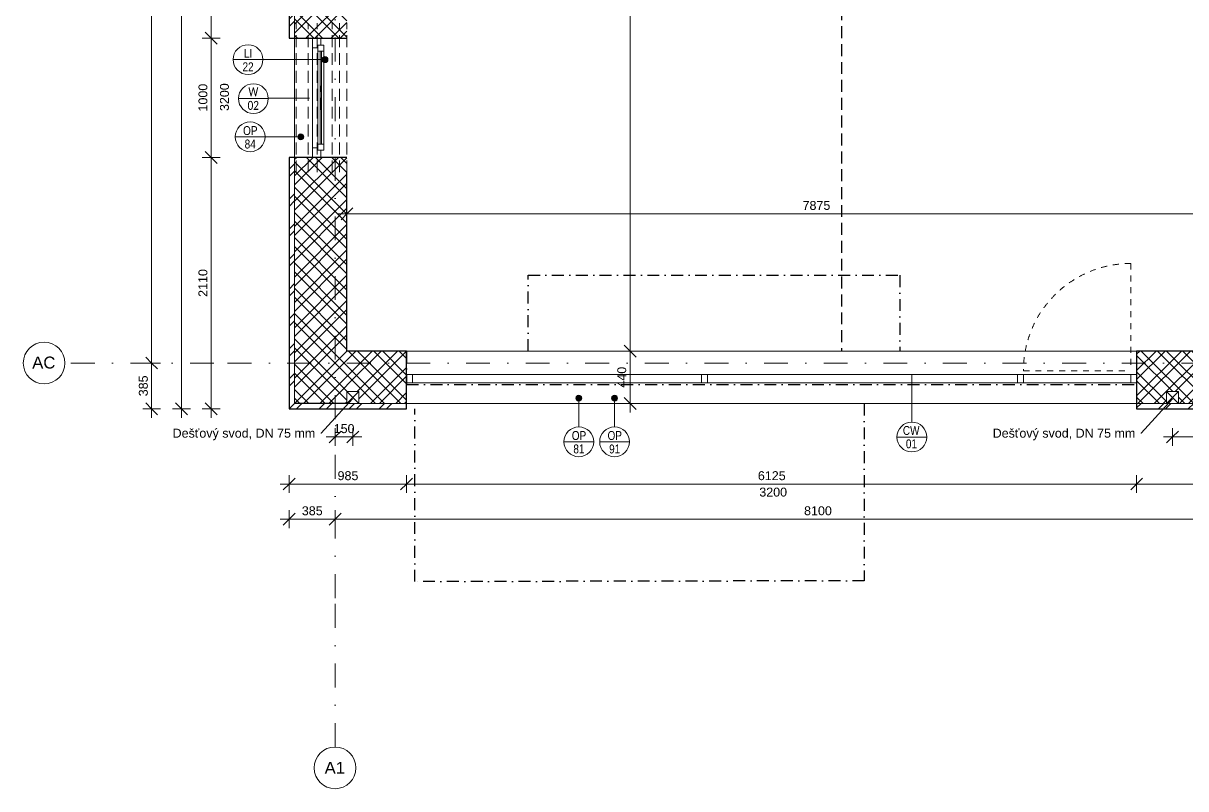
# Model space of a CAD drawing. Header units: millimetres. Extents: x -2616 to 42510, y -3604 to 14792.
# Drawn here: x -2616 to 7137, y -3571 to 2850 of the extents above; entities that cross this region are included whole.
import ezdxf

# ---------------------------------------------------------------- set-up
doc = ezdxf.new("R2010")
doc.units = ezdxf.units.MM
for name, pattern in [('HA_Dash_2mm-S1mm', [100, 50, -50]), ('HA_Dash_3mm-S1mm', [150, 100, -50]), ('HA_DashDot_10mm-S3mm', [500, 200, -150, 0, -150]), ('HA_DashDot_4mm-S1mm', [200, 100, -50, 0, -50])]:
    doc.linetypes.add(name, pattern=pattern)
for name, color, linetype, lineweight in [('A-____-____-DIMS', 9, 'Continuous', 5), ('A-____-____-DIMS-50', 9, 'Continuous', 5), ('A-DETL-____-HDLN', 9, 'HA_Dash_3mm-S1mm', 25), ('A-DOOR-____-OTLN', 9, 'Continuous', 9), ('A-FLOR-____-OVHD', 9, 'HA_DashDot_4mm-S1mm', 25), ('A-GENM-____-HDLN', 9, 'HA_Dash_3mm-S1mm', 9), ('A-GENM-____-IDEN', 9, 'Continuous', 9), ('A-GENM-____-OTLN', 9, 'Continuous', 9), ('A-GLAZ-____-IDEN', 9, 'Continuous', 9), ('A-GLAZ-____-MCUT', 9, 'Continuous', 5), ('A-GLAZ-____-OTLN', 9, 'Continuous', 5), ('A-GLAZ-CURT-MCUT', 9, 'Continuous', 5), ('A-GLAZ-CURT-OTLN', 9, 'Continuous', 5), ('A-GLAZ-CWMG-MCUT', 9, 'Continuous', 5), ('A-GLAZ-CWMG-OTLN', 9, 'Continuous', 5), ('A-WALL-____-IDEN', 9, 'Continuous', 9), ('A-WALL-____-MCUT', 9, 'Continuous', 25), ('A-WALL-____-OTLN', 9, 'Continuous', 9), ('A-WALL-____-PATT', 9, 'Continuous', 25), ('G-____-____-TEXT', 9, 'Continuous', 5), ('M-HVAC-DUCT-OTLN', 9, 'Continuous', 9), ('S-GRID-____-IDEN', 9, 'Continuous', 9), ('S-GRID-____-OTLN', 9, 'Continuous', 5)]:
    doc.layers.add(name, color=color, linetype=linetype, lineweight=lineweight)
doc.styles.add('Arial', font='arial.ttf', dxfattribs={"height": 100})
doc.styles.add('Arial_1', font='arial.ttf', dxfattribs={"height": 75})
doc.styles.add('Arial_2', font='arial.ttf', dxfattribs={"width": 0.8, "height": 75})
doc.styles.add('Calibri', font='calibri.ttf', dxfattribs={"width": 0.8, "height": 75})
doc.dimstyles.new('Inner_Dimensions', dxfattribs={"dimscale": 304.8, "dimtxt": 76.519455, "dimasz": 0.328084, "dimexe": 0.246063, "dimexo": 0.0625, "dimgap": 0.032808, "dimtad": 1, "dimdec": 0, "dimzin": 0, "dimdsep": 46, "dimtxsty": 'Arial_1', "dimblk1": 'OBLIQUE', "dimblk2": 'OBLIQUE', "dimsah": 1, "dimcen": 0.09, "dimdle": 0.246063, "dimazin": 0, "dimtfac": 1, "dimtdec": 4, "dimtix": 1, "dimtmove": 0, "dimatfit": 3, "dimfxl": 0.246063, "dimfxlon": 1, "dimtvp": 1, "dimtolj": 1, "dimtzin": 0, "dimlwd": 9, "dimlwe": 9, "dimarcsym": 2})
pattern_1 = [(45, (0, 0), (-106.066, 106.066), []), (45, (75, 0), (-106.066, 106.066), []), (315, (0, 0), (106.066, 106.066), []), (315, (75, 0), (106.066, 106.066), [])]
pattern_2 = [(45, (0, 0), (-125.7236, 125.7236), []), (45, (0, 190.5), (-125.7236, 125.7236), [])]

# ---------------------------------------------------------------- blocks, each defined once
blk = doc.blocks.new('HA_WD_SinglePanel - 1000x3200-2168126-DSP_1NP-A')
at = {"layer": 'A-GLAZ-____-MCUT'}
for p, q in [((-420, 70), (-500, 70)), ((-500, 0), (-440, 0)), ((-440, -25), (-440, 25)), ((-440, 25), (-390, 25)), ((-420, 25), (-420, 70)), ((-390, 25), (-390, -25)), ((390, 5), (-390, 5)), ((390, -25), (390, 25)), ((390, 25), (440, 25)), ((500, 70), (420, 70)), ((420, 70), (420, 25)), ((440, 25), (440, -25)), ((440, 0), (500, 0)), ((-390, -25), (-440, -25)), ((390, -5), (-390, -5)), ((440, -25), (390, -25))]:
    blk.add_line(p, q, dxfattribs=at)
at = {"layer": 'A-GLAZ-____-OTLN'}
for p, q in [((440, 25), (-440, 25)), ((-440, -25), (-440, 25)), ((420, 70), (-420, 70)), ((390, 25), (-390, 25)), ((440, 25), (440, -25)), ((-440, -25), (440, -25)), ((390, -25), (-390, -25))]:
    blk.add_line(p, q, dxfattribs=at)
blk = doc.blocks.new('Systémový panel - Sklo-2011739-DSP_1NP-A')
at = {"layer": 'A-GLAZ-CURT-MCUT'}
for p, q in [((1212.5, 0), (-1212.5, 0)), ((-1212.5, 0), (-1212.5, -70)), ((1212.5, -70), (1212.5, 0)), ((-1212.5, -70), (1212.5, -70))]:
    blk.add_line(p, q, dxfattribs=at)
blk = doc.blocks.new('Obdélníková příčel - 50x70mm EXT-2011740-DSP_1NP-A')
at = {"layer": 'A-GLAZ-CWMG-MCUT'}
for p, q in [((-50, 70), (0, 70)), ((-50, 0), (-50, 70)), ((0, 0), (-50, 0)), ((0, 70), (0, 0))]:
    blk.add_line(p, q, dxfattribs=at)
blk = doc.blocks.new('ABMV_CW_Single_Swing_Generic - Ex_Glass_SKLOPNE-2011742-DSP_1NP-A')
at = {"layer": 'A-DOOR-____-OTLN', "linetype": 'HA_Dash_2mm-S1mm', "lineweight": 5}
for p in [(450, 930), (-450, 30)]:
    blk.add_line(p, (450, 30), dxfattribs=at)
blk.add_arc((450, 30), 900, 90, 180, dxfattribs=at)
blk = doc.blocks.new('Obdélníková příčel - 50x70mm EXT-1501617-DSP_1NP-A')
at = {"layer": 'A-GLAZ-CWMG-OTLN'}
for p, q in [((6675, -95), (5775, -95)), ((6675, -165), (5775, -165))]:
    blk.add_line(p, q, dxfattribs=at)
blk = doc.blocks.new('Obdélníková příčel - 50x70mm EXT-2011734-DSP_1NP-A')
at = {"layer": 'A-GLAZ-CWMG-MCUT'}
for p, q in [((-25, 70), (25, 70)), ((-25, 0), (-25, 70)), ((25, 0), (-25, 0)), ((25, 70), (25, 0))]:
    blk.add_line(p, q, dxfattribs=at)
blk = doc.blocks.new('Systémový panel - Sklo-2011743-DSP_1NP-A')
at = {"layer": 'A-GLAZ-CURT-MCUT'}
for p, q in [((1300, 0), (-1300, 0)), ((-1300, 0), (-1300, -70)), ((1300, -70), (1300, 0)), ((-1300, -70), (1300, -70))]:
    blk.add_line(p, q, dxfattribs=at)
blk = doc.blocks.new('TB_Porotherm KPVarioUNI_1250mm - TB_Porotherm KPVarioUNI_1250mm-1997363-DSP_1NP-A')
at = {"layer": 'A-GENM-____-HDLN'}
for p, q in [((-625, 205), (625, 205)), ((-625, 105), (625, 105)), ((-625, 30), (625, 30)), ((-625, -95), (625, -95)), ((-100, 0), (100, 0)), ((-625, -157.5), (625, -157.5)), ((-625, -220), (625, -220))]:
    blk.add_line(p, q, dxfattribs=at)
blk = doc.blocks.new('Obdélníková příčel - 50x70mm EXT-2011748-DSP_1NP-A')
at = {"layer": 'A-GLAZ-CWMG-MCUT'}
for p, q in [((0, 70), (-50, 70)), ((-50, 70), (-50, 0)), ((-50, 0), (0, 0)), ((0, 0), (0, 70))]:
    blk.add_line(p, q, dxfattribs=at)
blk = doc.blocks.new('Grid - Radius 3_5mm-353793-DSP_1NP-A')
at = {"layer": 'S-GRID-____-IDEN'}
blk.add_circle((0, 0), 3.5, dxfattribs=at)
blk = doc.blocks.new('DIMBLOCK59-DSP_1NP-A')
at = {"layer": 'A-____-____-DIMS-50', "lineweight": 9}
for p, q in [((-1038.9, 1725), (-1088.9, 1775)), ((-963.9, 1725), (-1113.9, 1725)), ((-1038.9, -460), (-1038.9, 1725)), ((-1038.9, 1725), (-988.9, 1675)), ((-1038.9, 1725), (-963.9, 1725)), ((-963.9, -385), (-1113.9, -385)), ((-1038.9, -385), (-1088.9, -335)), ((-1038.9, -385), (-988.9, -435)), ((-1038.9, -385), (-963.9, -385))]:
    blk.add_line(p, q, dxfattribs=at)
at = {"layer": 'A-____-____-DIMS-50', "color": 0, "lineweight": 9, "insert": (-1146.3, 554.6), "char_height": 75, "width": 276.883, "attachment_point": 1, "rotation": 90, "line_spacing_factor": 0.941778, "style": 'Arial_1'}
blk.add_mtext('2110', dxfattribs=at)
blk = doc.blocks.new('_Oblique')
at = {"color": 0, "linetype": 'ByBlock', "lineweight": -2}
blk.add_line((-0.5, -0.5), (0.5, 0.5), dxfattribs=at)
blk = doc.blocks.new('DIMBLOCK60-DSP_1NP-A')
at = {"layer": 'A-____-____-DIMS-50', "lineweight": 9}
for p, q in [((-1038.9, 2725), (-1088.9, 2775)), ((-963.9, 2725), (-1113.9, 2725)), ((-1038.9, 1725), (-1038.9, 2725)), ((-1038.9, 2725), (-988.9, 2675)), ((-1038.9, 2725), (-963.9, 2725)), ((-1038.9, 1725), (-1088.9, 1775)), ((-963.9, 1725), (-1113.9, 1725)), ((-1038.9, 1725), (-988.9, 1675)), ((-1038.9, 1725), (-963.9, 1725))]:
    blk.add_line(p, q, dxfattribs=at)
at = {"layer": 'A-____-____-DIMS-50', "color": 0, "lineweight": 9, "insert": (-1146.3, 2109.6), "char_height": 75, "width": 276.883, "attachment_point": 1, "rotation": 90, "line_spacing_factor": 0.941778, "style": 'Arial_1'}
blk.add_mtext('1000', dxfattribs=at)
blk = doc.blocks.new('DIMBLOCK61-DSP_1NP-A')
at = {"layer": 'A-____-____-DIMS-50', "lineweight": 9}
for p, q in [((-963.9, 4725), (-1113.9, 4725)), ((-1038.9, 4725), (-1088.9, 4775)), ((-1038.9, 2725), (-1038.9, 4725)), ((-1038.9, 4725), (-988.9, 4675)), ((-1038.9, 4725), (-963.9, 4725)), ((-1038.9, 2725), (-1088.9, 2775)), ((-963.9, 2725), (-1113.9, 2725)), ((-1038.9, 2725), (-988.9, 2675)), ((-1038.9, 2725), (-963.9, 2725))]:
    blk.add_line(p, q, dxfattribs=at)
at = {"layer": 'A-____-____-DIMS-50', "color": 0, "lineweight": 9, "insert": (-1146.3, 3609.6), "char_height": 75, "width": 276.883, "attachment_point": 1, "rotation": 90, "line_spacing_factor": 0.941778, "style": 'Arial_1'}
blk.add_mtext('2000', dxfattribs=at)
blk = doc.blocks.new('DIMBLOCK82-DSP_1NP-A')
at = {"layer": 'A-____-____-DIMS-50', "lineweight": 9}
for p, q in [((2399.9, 100), (2549.9, 100)), ((2474.9, 100), (2399.9, 100)), ((2474.9, 100), (2424.9, 150)), ((2474.9, -415), (2474.9, 100)), ((2474.9, 100), (2524.9, 50)), ((2474.9, -340), (2424.9, -290)), ((2399.9, -340), (2549.9, -340)), ((2474.9, -340), (2399.9, -340)), ((2474.9, -340), (2524.9, -390))]:
    blk.add_line(p, q, dxfattribs=at)
at = {"layer": 'A-____-____-DIMS-50', "color": 0, "lineweight": 9, "insert": (2367.5, -206.5), "char_height": 75, "width": 207.662, "attachment_point": 1, "rotation": 90, "line_spacing_factor": 0.941778, "style": 'Arial_1'}
blk.add_mtext('440', dxfattribs=at)
blk = doc.blocks.new('DIMBLOCK83-DSP_1NP-A')
at = {"layer": 'A-____-____-DIMS-50', "lineweight": 9}
for p, q in [((2474.9, 6725), (2424.9, 6775)), ((2399.9, 6725), (2549.9, 6725)), ((2474.9, 6725), (2399.9, 6725)), ((2474.9, 100), (2474.9, 6725)), ((2474.9, 6725), (2524.9, 6675)), ((2399.9, 100), (2549.9, 100)), ((2474.9, 100), (2399.9, 100)), ((2474.9, 100), (2424.9, 150)), ((2474.9, 100), (2524.9, 50))]:
    blk.add_line(p, q, dxfattribs=at)
at = {"layer": 'A-____-____-DIMS-50', "color": 0, "lineweight": 9, "insert": (2367.5, 3297.1), "char_height": 75, "width": 276.883, "attachment_point": 1, "rotation": 90, "line_spacing_factor": 0.941778, "style": 'Arial_1'}
blk.add_mtext('6625', dxfattribs=at)
blk = doc.blocks.new('DIMBLOCK93-DSP_1NP-A')
at = {"layer": 'A-____-____-DIMS-50', "lineweight": 9}
for p, q in [((6725, -940), (6725, -1090)), ((6725, -1015), (6725, -940)), ((6725, -1015), (6775, -965)), ((8475, -940), (8475, -1090)), ((8475, -1015), (8475, -940)), ((8475, -1015), (8525, -965)), ((6725, -1015), (6675, -1065)), ((8475, -1015), (6725, -1015)), ((8475, -1015), (8425, -1065))]:
    blk.add_line(p, q, dxfattribs=at)
at = {"layer": 'A-____-____-DIMS-50', "color": 0, "lineweight": 9, "insert": (7484.6, -907.6), "char_height": 75, "width": 276.883, "attachment_point": 1, "line_spacing_factor": 0.941778, "style": 'Arial_1'}
blk.add_mtext('1750', dxfattribs=at)
blk = doc.blocks.new('DIMBLOCK94-DSP_1NP-A')
at = {"layer": 'A-____-____-DIMS-50', "lineweight": 9}
for p, q in [((600, -940), (600, -1090)), ((600, -1015), (600, -940)), ((600, -1015), (650, -965)), ((6725, -940), (6725, -1090)), ((6725, -1015), (6725, -940)), ((6725, -1015), (6775, -965)), ((600, -1015), (550, -1065)), ((6725, -1015), (600, -1015)), ((6725, -1015), (6675, -1065))]:
    blk.add_line(p, q, dxfattribs=at)
at = {"layer": 'A-____-____-DIMS-50', "color": 0, "lineweight": 9, "insert": (3547.1, -907.6), "char_height": 75, "width": 276.883, "attachment_point": 1, "line_spacing_factor": 0.941778, "style": 'Arial_1'}
blk.add_mtext('6125', dxfattribs=at)
blk = doc.blocks.new('DIMBLOCK95-DSP_1NP-A')
at = {"layer": 'A-____-____-DIMS-50', "lineweight": 9}
for p, q in [((-385, -940), (-385, -1090)), ((-385, -1015), (-385, -940)), ((-385, -1015), (-335, -965)), ((600, -940), (600, -1090)), ((600, -1015), (600, -940)), ((600, -1015), (650, -965)), ((600, -1015), (-460, -1015)), ((-385, -1015), (-435, -1065)), ((600, -1015), (550, -1065))]:
    blk.add_line(p, q, dxfattribs=at)
at = {"layer": 'A-____-____-DIMS-50', "color": 0, "lineweight": 9, "insert": (21, -907.6), "char_height": 75, "width": 207.662, "attachment_point": 1, "line_spacing_factor": 0.941778, "style": 'Arial_1'}
blk.add_mtext('985', dxfattribs=at)
blk = doc.blocks.new('HA_TAG_WD - Type Mark-1527962-DSP_1NP-A')
at = {"layer": 'A-GLAZ-____-IDEN'}
blk.add_line((-2.5, 0), (2.5, 0), dxfattribs=at)
blk.add_circle((0, 0), 2.5, dxfattribs=at)
blk = doc.blocks.new('DIMBLOCK115-DSP_1NP-A')
at = {"layer": 'A-____-____-DIMS-50', "lineweight": 9}
for p, q in [((100, 1326.9), (100, 1176.9)), ((100, 1251.9), (100, 1326.9)), ((100, 1251.9), (150, 1301.9)), ((7975, 1326.9), (7975, 1176.9)), ((7975, 1251.9), (7975, 1326.9)), ((7975, 1251.9), (8025, 1301.9)), ((25, 1251.9), (7975, 1251.9)), ((100, 1251.9), (50, 1201.9)), ((7975, 1251.9), (7925, 1201.9))]:
    blk.add_line(p, q, dxfattribs=at)
at = {"layer": 'A-____-____-DIMS-50', "color": 0, "lineweight": 9, "insert": (3922.1, 1359.3), "char_height": 75, "width": 276.883, "attachment_point": 1, "line_spacing_factor": 0.941778, "style": 'Arial_1'}
blk.add_mtext('7875', dxfattribs=at)
blk = doc.blocks.new('HA_TAG_GM_Products - Generic-588599-DSP_1NP-A')
at = {"layer": 'A-GENM-____-IDEN'}
blk.add_line((-2.5, 0), (2.5, 0), dxfattribs=at)
blk.add_circle((0, 0), 2.5, dxfattribs=at)
blk = doc.blocks.new('DIMBLOCK158-DSP_1NP-A')
at = {"layer": 'A-____-____-DIMS-50', "lineweight": 9}
for p, q in [((-385, -1234.2), (-385, -1384.2)), ((-385, -1309.2), (-385, -1234.2)), ((-385, -1309.2), (-335, -1259.2)), ((0, -1234.2), (0, -1384.2)), ((0, -1309.2), (0, -1234.2)), ((0, -1309.2), (50, -1259.2)), ((-460, -1309.2), (0, -1309.2)), ((-385, -1309.2), (-435, -1359.2)), ((0, -1309.2), (-50, -1359.2))]:
    blk.add_line(p, q, dxfattribs=at)
at = {"layer": 'A-____-____-DIMS-50', "color": 0, "lineweight": 9, "insert": (-279, -1201.9), "char_height": 75, "width": 207.662, "attachment_point": 1, "line_spacing_factor": 0.941778, "style": 'Arial_1'}
blk.add_mtext('385', dxfattribs=at)
blk = doc.blocks.new('DIMBLOCK159-DSP_1NP-A')
at = {"layer": 'A-____-____-DIMS-50', "lineweight": 9}
for p, q in [((0, -1234.2), (0, -1384.2)), ((0, -1309.2), (0, -1234.2)), ((0, -1309.2), (50, -1259.2)), ((8100, -1234.2), (8100, -1384.2)), ((8100, -1309.2), (8100, -1234.2)), ((8100, -1309.2), (8150, -1259.2)), ((0, -1309.2), (-50, -1359.2)), ((0, -1309.2), (8100, -1309.2)), ((8100, -1309.2), (8050, -1359.2))]:
    blk.add_line(p, q, dxfattribs=at)
at = {"layer": 'A-____-____-DIMS-50', "color": 0, "lineweight": 9, "insert": (3934.6, -1201.9), "char_height": 75, "width": 276.883, "attachment_point": 1, "line_spacing_factor": 0.941778, "style": 'Arial_1'}
blk.add_mtext('8100', dxfattribs=at)
blk = doc.blocks.new('HA_TAG_cWA - Default-922888-DSP_1NP-A')
at = {"layer": 'A-WALL-____-IDEN'}
blk.add_line((-2.5, 0), (2.5, 0), dxfattribs=at)
blk.add_circle((0, 0), 2.5, dxfattribs=at)
blk = doc.blocks.new('DIMBLOCK173-DSP_1NP-A')
at = {"layer": 'A-____-____-DIMS-50', "lineweight": 9}
for p, q in [((-1288.9, -460), (-1288.9, 12110)), ((-1213.9, 12035), (-1363.9, 12035)), ((-1288.9, 12035), (-1338.9, 12085)), ((-1288.9, 12035), (-1238.9, 11985)), ((-1288.9, 12035), (-1213.9, 12035)), ((-1213.9, -385), (-1363.9, -385)), ((-1288.9, -385), (-1338.9, -335)), ((-1288.9, -385), (-1238.9, -435)), ((-1288.9, -385), (-1213.9, -385))]:
    blk.add_line(p, q, dxfattribs=at)
at = {"layer": 'A-____-____-DIMS-50', "color": 0, "lineweight": 9, "insert": (-1396.3, 5680.8), "char_height": 75, "width": 346.103, "attachment_point": 1, "rotation": 90, "line_spacing_factor": 0.941778, "style": 'Arial_1'}
blk.add_mtext('12420', dxfattribs=at)
blk = doc.blocks.new('DIMBLOCK176-DSP_1NP-A')
at = {"layer": 'A-____-____-DIMS-50', "lineweight": 9}
for p, q in [((-1538.9, 0), (-1588.9, 50)), ((-1613.9, 0), (-1463.9, 0)), ((-1538.9, 0), (-1613.9, 0)), ((-1538.9, -460), (-1538.9, 0)), ((-1538.9, 0), (-1488.9, -50)), ((-1463.9, -385), (-1613.9, -385)), ((-1538.9, -385), (-1588.9, -335)), ((-1538.9, -385), (-1488.9, -435)), ((-1538.9, -385), (-1463.9, -385))]:
    blk.add_line(p, q, dxfattribs=at)
at = {"layer": 'A-____-____-DIMS-50', "color": 0, "lineweight": 9, "insert": (-1646.3, -279), "char_height": 75, "width": 207.662, "attachment_point": 1, "rotation": 90, "line_spacing_factor": 0.941778, "style": 'Arial_1'}
blk.add_mtext('385', dxfattribs=at)
blk = doc.blocks.new('DIMBLOCK177-DSP_1NP-A')
at = {"layer": 'A-____-____-DIMS-50', "lineweight": 9}
for p, q in [((-1613.9, 6850), (-1463.9, 6850)), ((-1538.9, 6850), (-1613.9, 6850)), ((-1538.9, 6850), (-1588.9, 6900)), ((-1538.9, 0), (-1538.9, 6850)), ((-1538.9, 6850), (-1488.9, 6800)), ((-1538.9, 0), (-1588.9, 50)), ((-1613.9, 0), (-1463.9, 0)), ((-1538.9, 0), (-1613.9, 0)), ((-1538.9, 0), (-1488.9, -50))]:
    blk.add_line(p, q, dxfattribs=at)
at = {"layer": 'A-____-____-DIMS-50', "color": 0, "lineweight": 9, "insert": (-1646.3, 3309.6), "char_height": 75, "width": 276.883, "attachment_point": 1, "rotation": 90, "line_spacing_factor": 0.941778, "style": 'Arial_1'}
blk.add_mtext('6850', dxfattribs=at)
blk = doc.blocks.new('DIMBLOCK187-DSP_1NP-A')
at = {"layer": 'A-____-____-DIMS-50', "lineweight": 9}
for p, q in [((0, -545.3), (0, -695.3)), ((0, -620.3), (0, -545.3)), ((0, -620.3), (50, -570.3)), ((149.8, -545.3), (149.8, -695.3)), ((149.8, -620.3), (149.8, -545.3)), ((149.8, -620.3), (199.8, -570.3)), ((-75, -620.3), (224.8, -620.3)), ((0, -620.3), (-50, -670.3)), ((149.8, -620.3), (99.8, -670.3))]:
    blk.add_line(p, q, dxfattribs=at)
at = {"layer": 'A-____-____-DIMS-50', "color": 0, "lineweight": 9, "insert": (-11.6, -512.9), "char_height": 75, "width": 207.662, "attachment_point": 1, "line_spacing_factor": 0.941778, "style": 'Arial_1'}
blk.add_mtext('150', dxfattribs=at)
blk = doc.blocks.new('DIMBLOCK188-DSP_1NP-A')
at = {"layer": 'A-____-____-DIMS-50', "lineweight": 9}
for p, q in [((7025.1, -545.3), (7025.1, -695.3)), ((7025.1, -620.3), (7025.1, -545.3)), ((7025.1, -620.3), (7075.1, -570.3)), ((8100, -545.3), (8100, -695.3)), ((8100, -620.3), (8100, -545.3)), ((8100, -620.3), (8150, -570.3)), ((6950.1, -620.3), (8175, -620.3)), ((7025.1, -620.3), (6975.1, -670.3)), ((8100, -620.3), (8050, -670.3))]:
    blk.add_line(p, q, dxfattribs=at)
at = {"layer": 'A-____-____-DIMS-50', "color": 0, "lineweight": 9, "insert": (7447.2, -512.9), "char_height": 75, "width": 276.883, "attachment_point": 1, "line_spacing_factor": 0.941778, "style": 'Arial_1'}
blk.add_mtext('1075', dxfattribs=at)

msp = doc.modelspace()

# ---------------------------------------------------------------- hatches: boundary and pattern name
at = {"layer": 'A-GENM-____-IDEN'}
h = msp.add_hatch(color=256, dxfattribs=at)
edge = h.paths.add_edge_path()
edge.add_arc((-85, 2545), 25, 0, 360)
h = msp.add_hatch(color=256, dxfattribs=at)
edge = h.paths.add_edge_path()
edge.add_arc((-287.6, 1897.1), 25, 0, 360)
h = msp.add_hatch(color=256, dxfattribs=at)
edge = h.paths.add_edge_path()
edge.add_arc((2045, -294.7), 25, 0, 360)
h = msp.add_hatch(color=256, dxfattribs=at)
edge = h.paths.add_edge_path()
edge.add_arc((2345, -294.7), 25, 0, 360)
at = {"layer": 'A-WALL-____-PATT', "lineweight": 5}
h = msp.add_hatch(dxfattribs=at)
h.set_pattern_fill('FP_4', color=256, style=0, pattern_type=2)
h.set_pattern_definition(pattern_2)
h.paths.add_polyline_path([(-385, -385), (-340, -340), (-340, 1725), (-385, 1725)])
h.paths.add_polyline_path([(-385, 2725), (-340, 2725), (-340, 4725), (-385, 4725)])
h.paths.add_polyline_path([(-340, 5725), (-340, 6322.9), (-385, 6322.9), (-385, 5725)])
h.paths.add_polyline_path([(-340, 6975), (-340, 11990), (-385, 12035), (-385, 6975)])
h = msp.add_hatch(dxfattribs=at)
h.set_pattern_fill('FP_1', color=256, style=0, pattern_type=2)
h.set_pattern_definition(pattern_1)
h.paths.add_polyline_path([(-340, -340), (99.8, -340), (100, 1725), (-340, 1725)])
h.paths.add_polyline_path([(100, 2725), (100, 4725), (-340, 4725), (-340, 2725)])
h.paths.add_polyline_path([(100, 5725), (100, 6782.5), (-340, 6782.5), (-340, 5725), (-97.1, 5725)])
h = msp.add_hatch(dxfattribs=at)
h.set_pattern_fill('FP_1', color=256, style=0, pattern_type=2)
h.set_pattern_definition(pattern_1)
h.paths.add_polyline_path([(600, -340), (600, 100), (100, 100), (100, -240), (199.8, -240), (199.8, -340)])
h.paths.add_polyline_path([(6975.1, -340), (6975.1, -240), (7075.1, -240), (7075.1, -340), (8475, -340), (8475, 100), (6725, 100), (6725, -340)])
h.paths.add_polyline_path([(15099.8, -340), (15099.8, -240.1), (15199.8, -240.1), (15199.8, -340), (16600, -340), (16600, 100), (14850, 100), (14850, -340)])
h.paths.add_polyline_path([(21099.9, -340), (21099.9, -240.1), (21199.9, -240.1), (21199.9, -340), (21752.6, -340), (21864.8, 100), (20850, 100), (20850, -340)])
h = msp.add_hatch(dxfattribs=at)
h.set_pattern_fill('FP_4', color=256, style=0, pattern_type=2)
h.set_pattern_definition(pattern_2)
h.paths.add_polyline_path([(6725, -385), (8475, -385), (8475, -340), (6725, -340)])
h.paths.add_polyline_path([(-385, -385), (600, -385), (600, -340), (-340, -340)])
h.paths.add_polyline_path([(21787.6, -385), (21752.6, -340), (20850, -340), (20850, -385), (21199.9, -385)])
h.paths.add_polyline_path([(16600, -385), (16600, -340), (14850, -340), (14850, -385), (15199.8, -385)])

# ---------------------------------------------------------------- linework, layer by layer
at = {"layer": 'A-DETL-____-HDLN'}
msp.add_line((4250, 6725), (4250, 100), dxfattribs=at)
at = {"layer": 'A-FLOR-____-OVHD'}
for p, q in [((1619.4, 100), (1619.4, 736.7)), ((1619.4, 736.7), (4739.5, 736.7)), ((4739.5, 736.7), (4739.5, 100)), ((600, 100), (600, -180)), ((600, -180), (6725, -180)), ((670, -1833.8), (670, -385)), ((4440, -340), (4440, -1826.2)), ((4440, -1826.2), (670, -1833.8))]:
    msp.add_line(p, q, dxfattribs=at)
at = {"layer": 'A-GENM-____-IDEN'}
for p, q in [((-85, 2545), (-605.4, 2545)), ((-287.6, 1897.1), (-587.6, 1897.1)), ((2045, -294.7), (2045, -535.7)), ((2345, -294.7), (2345, -535.7))]:
    msp.add_line(p, q, dxfattribs=at)
for centre in [(-85, 2545), (-287.6, 1897.1), (2045, -294.7), (2345, -294.7)]:
    msp.add_circle(centre, 25, dxfattribs=at)
at = {"layer": 'A-GLAZ-____-IDEN'}
msp.add_line((-213.6, 2222), (-560.4, 2222), dxfattribs=at)
at = {"layer": 'A-WALL-____-IDEN'}
msp.add_line((4839.2, -95), (4839.2, -495.7), dxfattribs=at)
at = {"layer": 'A-WALL-____-MCUT'}
for p, q in [((-385, 4725), (-385, 2725)), ((-385, 2725), (100, 2725)), ((-385, 1725), (-385, -385)), ((100, 1725), (-385, 1725)), ((100, 100), (100, 1600)), ((600, 100), (100, 100)), ((600, -385), (600, 100)), ((7975, 100), (6725, 100)), ((6725, 100), (6725, -385)), ((-385, -385), (600, -385)), ((99.8, -340), (-340, -340)), ((6725, -385), (8475, -385))]:
    msp.add_line(p, q, dxfattribs=at)
at = {"layer": 'A-WALL-____-MCUT', "lineweight": 9}
for p, q in [((-340, 2725), (-340, 4725)), ((-340, -340), (-340, 1725)), ((199.8, -340), (600, -340)), ((6725, -340), (6975.1, -340)), ((7075.1, -340), (8475, -340))]:
    msp.add_line(p, q, dxfattribs=at)
at = {"layer": 'A-WALL-____-OTLN'}
for p, q in [((-340, 1725), (-340, 2725)), ((600, 100), (6725, 100)), ((6725, -340), (600, -340))]:
    msp.add_line(p, q, dxfattribs=at)
at = {"layer": 'G-____-____-TEXT', "color": 250, "lineweight": 9}
for p, q in [((146.6, -299.1), (-116, -588.4)), ((7026.6, -299.1), (6764, -588.4)), ((-116, -588.4), (-119.1, -588.4)), ((6764, -588.4), (6760.9, -588.4))]:
    msp.add_line(p, q, dxfattribs=at)
at = {"layer": 'M-HVAC-DUCT-OTLN', "lineweight": 5}
for p, q in [((99.8, -240), (199.8, -340)), ((99.8, -340), (199.8, -240)), ((99.8, -240), (199.8, -240)), ((99.8, -340), (99.8, -240)), ((199.8, -240), (199.8, -340)), ((6975.1, -240), (7075.1, -340)), ((6975.1, -340), (7075.1, -240)), ((6975.1, -240), (7075.1, -240)), ((6975.1, -340), (6975.1, -240)), ((7075.1, -240), (7075.1, -340)), ((199.8, -340), (99.8, -340)), ((7075.1, -340), (6975.1, -340))]:
    msp.add_line(p, q, dxfattribs=at)
at = {"layer": 'S-GRID-____-OTLN', "linetype": 'HA_DashDot_10mm-S3mm', "lineweight": 9}
for p, q in [((0, -1971.1), (0, 12654.3)), ((-1016, 0), (-2266, 0)), ((24303.9, 0), (-1016, 0)), ((0, -3221.1), (0, -1971.1))]:
    msp.add_line(p, q, dxfattribs=at)

# ---------------------------------------------------------------- block references
at = {"layer": 'A-DOOR-____-OTLN'}
msp.add_blockref('ABMV_CW_Single_Swing_Generic - Ex_Glass_SKLOPNE-2011742-DSP_1NP-A', (6225, -95), dxfattribs=at)
at = {"layer": 'A-GENM-____-IDEN', "xscale": 49.99999999999998, "yscale": 49.99999999999998, "zscale": 49.99999999999998}
for p in [(-730.4, 2545), (-712.6, 1897.1), (2045, -660.7), (2345, -660.7)]:
    msp.add_blockref('HA_TAG_GM_Products - Generic-588599-DSP_1NP-A', p, dxfattribs=at)
at = {"layer": 'A-GENM-____-OTLN', "rotation": 89.9999999999999}
msp.add_blockref('TB_Porotherm KPVarioUNI_1250mm - TB_Porotherm KPVarioUNI_1250mm-1997363-DSP_1NP-A', (-120, 2225), dxfattribs=at)
at = {"layer": 'A-GLAZ-____-IDEN', "xscale": 49.99999999999998, "yscale": 49.99999999999998, "zscale": 49.99999999999998}
msp.add_blockref('HA_TAG_WD - Type Mark-1527962-DSP_1NP-A', (-685.4, 2217.7), dxfattribs=at)
at = {"layer": 'A-GLAZ-____-OTLN', "rotation": 90.00000000000001}
msp.add_blockref('HA_WD_SinglePanel - 1000x3200-2168126-DSP_1NP-A', (-120, 2225), dxfattribs=at)
at = {"layer": 'A-GLAZ-CURT-OTLN'}
for name, p in [('Systémový panel - Sklo-2011739-DSP_1NP-A', (1862.5, -95)), ('Systémový panel - Sklo-2011743-DSP_1NP-A', (4425, -95))]:
    msp.add_blockref(name, p, dxfattribs=at)
at = {"layer": 'A-GLAZ-CWMG-OTLN', "rotation": 180}
msp.add_blockref('Obdélníková příčel - 50x70mm EXT-2011748-DSP_1NP-A', (600, -95), dxfattribs=at)
at = {"layer": 'A-GLAZ-CWMG-OTLN', "extrusion": (0, 0, -1), "rotation": 180}
for name, p in [('Obdélníková příčel - 50x70mm EXT-2011734-DSP_1NP-A', (-3100, -95)), ('Obdélníková příčel - 50x70mm EXT-2011734-DSP_1NP-A', (-5750, -95)), ('Obdélníková příčel - 50x70mm EXT-2011740-DSP_1NP-A', (-6725, -95))]:
    msp.add_blockref(name, p, dxfattribs=at)
at = {"layer": 'A-GLAZ-CWMG-OTLN'}
msp.add_blockref('Obdélníková příčel - 50x70mm EXT-1501617-DSP_1NP-A', (0, 0), dxfattribs=at)
at = {"layer": 'A-WALL-____-IDEN', "xscale": 49.99999999999998, "yscale": 49.99999999999998, "zscale": 49.99999999999998}
msp.add_blockref('HA_TAG_cWA - Default-922888-DSP_1NP-A', (4839.2, -620.7), dxfattribs=at)
at = {"layer": 'S-GRID-____-IDEN', "xscale": 49.99999999999998, "yscale": 49.99999999999998, "zscale": 49.99999999999998, "rotation": 90}
msp.add_blockref('Grid - Radius 3_5mm-353793-DSP_1NP-A', (-2441, 0), dxfattribs=at)
at = {"layer": 'S-GRID-____-IDEN', "xscale": 49.99999999999998, "yscale": 49.99999999999998, "zscale": 49.99999999999998}
msp.add_blockref('Grid - Radius 3_5mm-353793-DSP_1NP-A', (0, -3396.1), dxfattribs=at)

# ---------------------------------------------------------------- texts
at = {"layer": 'A-GENM-____-IDEN', "lineweight": 5, "char_height": 75, "attachment_point": 1, "style": 'Arial_2'}
for s, insert, width in [('LI', (-764.2, 2635.1), 86.582), ('22', (-776.2, 2522.4), 115.443), ('OP', (-771.7, 1987.2), 147.51), ('84', (-758.5, 1874.5), 115.443), ('OP', (1986, -570.6), 147.51), ('OP', (2286, -570.6), 147.51), ('81', (1999.2, -683.3), 115.443), ('91', (2299.2, -683.3), 115.443)]:
    msp.add_mtext(s, dxfattribs=dict(at, insert=insert, width=width))
at = {"layer": 'A-GLAZ-____-IDEN', "lineweight": 5, "insert": (-965.7, 2113.7), "char_height": 75, "width": 288.607, "attachment_point": 1, "rotation": 90, "style": 'Arial_1'}
msp.add_mtext('3200', dxfattribs=at)
at = {"layer": 'A-GLAZ-____-IDEN', "lineweight": 5, "char_height": 75, "attachment_point": 1, "style": 'Calibri'}
for s, insert, width in [('W', (-727.2, 2312.9), 105.823), ('02', (-733.8, 2198.6), 121.856)]:
    msp.add_mtext(s, dxfattribs=dict(at, insert=insert, width=width))
at = {"layer": 'A-WALL-____-IDEN', "lineweight": 5, "char_height": 75, "attachment_point": 1}
for s, insert, width, style in [('CW', (4763.7, -528.4), 176.371, 'Arial_2'), ('01', (4788.9, -640.2), 115.443, 'Arial_2'), ('3200', (3559.1, -1045.2), 288.607, 'Arial_1')]:
    msp.add_mtext(s, dxfattribs=dict(at, insert=insert, width=width, style=style))
at = {"layer": 'G-____-____-TEXT', "color": 7, "lineweight": 9, "char_height": 75, "attachment_point": 1, "style": 'Arial_1'}
for s, insert, width in [('Deš', (-1363, -550.9), 224.472), ('ťový svod, DN 75 mm', (-1177.8, -550.9), 1222.573), ('Deš', (5517, -550.9), 224.472), ('ťový svod, DN 75 mm', (5702.2, -550.9), 1222.573)]:
    msp.add_mtext(s, dxfattribs=dict(at, insert=insert, width=width))
at = {"layer": 'S-GRID-____-IDEN', "lineweight": 5, "char_height": 100, "attachment_point": 1, "style": 'Arial'}
for s, insert, width in [('AC', (-2540.7, 53.9), 240.506), ('A1', (-87.4, -3345.4), 212.447)]:
    msp.add_mtext(s, dxfattribs=dict(at, insert=insert, width=width))

# ---------------------------------------------------------------- dimensions: what is measured, and where the dimension line sits
at = {"layer": 'A-____-____-DIMS', "lineweight": 9}
for base, p1, p2, override, picture, middle in [((-1288.9, 12035), (-1213.9, -385), (-1213.9, 12035), {"dimpost": '<>', "dimfxl": 12420}, 'DIMBLOCK173-DSP_1NP-A', (-1337.2, 5825)), ((-1538.9, 6850), (-1613.9, 0), (-1613.9, 6850), {"dimpost": '<>', "dimfxl": 6850}, 'DIMBLOCK177-DSP_1NP-A', (-1587.2, 3425)), ((2474.9, 6725), (2399.9, 100), (2399.9, 6725), {"dimpost": '<>', "dimfxl": 6625}, 'DIMBLOCK83-DSP_1NP-A', (2426.6, 3412.5)), ((-1038.9, 4725), (-963.9, 2725), (-963.9, 4725), {"dimpost": '<>', "dimfxl": 2000}, 'DIMBLOCK61-DSP_1NP-A', (-1087.2, 3725)), ((-1038.9, 2725), (-963.9, 1725), (-963.9, 2725), {"dimpost": '<>', "dimfxl": 1000}, 'DIMBLOCK60-DSP_1NP-A', (-1087.2, 2225)), ((-1038.9, 1725), (-963.9, -385), (-963.9, 1725), {"dimpost": '<>', "dimfxl": 2110}, 'DIMBLOCK59-DSP_1NP-A', (-1087.2, 670)), ((2474.9, 100), (2399.9, -340), (2399.9, 100), {"dimpost": '<>', "dimfxl": 440}, 'DIMBLOCK82-DSP_1NP-A', (2426.6, -120)), ((-1538.9, 0), (-1463.9, -385), (-1613.9, 0), {"dimpost": '<>', "dimfxl": 413.188819}, 'DIMBLOCK176-DSP_1NP-A', (-1587.2, -192.5))]:
    dim = msp.add_linear_dim(base=base, p1=p1, p2=p2, angle=90, dimstyle='Inner_Dimensions', override=override, dxfattribs=at)
    dim.commit()
    dim.dimension.update_dxf_attribs({"geometry": picture, "text_midpoint": middle})
for base, p1, p2, override, picture, middle in [((7975, 1251.9), (100, 1326.9), (7975, 1326.9), {"dimpost": '<>', "dimfxl": 7875}, 'DIMBLOCK115-DSP_1NP-A', (4037.5, 1300.2)), ((149.8, -620.3), (0, -545.3), (149.8, -545.3), {"dimpost": '<>', "dimfxl": 149.844206}, 'DIMBLOCK187-DSP_1NP-A', (74.9, -572)), ((8100, -620.3), (7025.1, -545.3), (8100, -545.3), {"dimpost": '<>', "dimfxl": 1074.898287}, 'DIMBLOCK188-DSP_1NP-A', (7562.6, -572)), ((-385, -1015), (600, -940), (-385, -940), {"dimpost": '<>', "dimfxl": 985}, 'DIMBLOCK95-DSP_1NP-A', (107.5, -966.7)), ((600, -1015), (6725, -940), (600, -940), {"dimpost": '<>', "dimfxl": 6125}, 'DIMBLOCK94-DSP_1NP-A', (3662.5, -966.7)), ((6725, -1015), (8475, -940), (6725, -940), {"dimpost": '<>', "dimfxl": 1750}, 'DIMBLOCK93-DSP_1NP-A', (7600, -966.7)), ((0, -1309.2), (-385, -1234.2), (0, -1234.2), {"dimpost": '<>', "dimfxl": 385}, 'DIMBLOCK158-DSP_1NP-A', (-192.5, -1260.9)), ((8100, -1309.2), (0, -1234.2), (8100, -1234.2), {"dimpost": '<>', "dimfxl": 8100}, 'DIMBLOCK159-DSP_1NP-A', (4050, -1260.9))]:
    dim = msp.add_linear_dim(base=base, p1=p1, p2=p2, dimstyle='Inner_Dimensions', override=override, dxfattribs=at)
    dim.commit()
    dim.dimension.update_dxf_attribs({"geometry": picture, "text_midpoint": middle})

doc.saveas('drawing.dxf')
